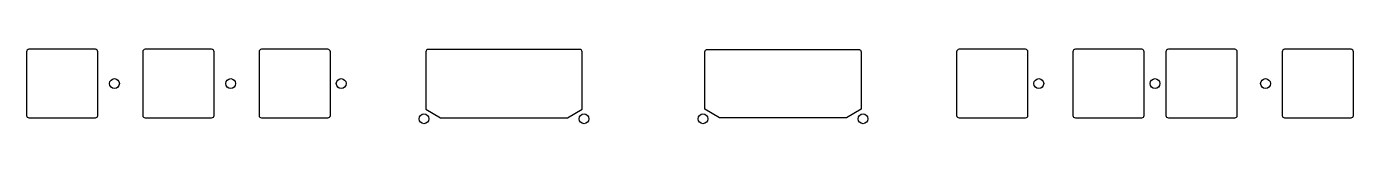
# Model space of a CAD drawing. Header units: millimetres. Extents: x -3 to 269, y -84 to -69.
import ezdxf

# ---------------------------------------------------------------- set-up
doc = ezdxf.new("R2010")
doc.units = ezdxf.units.MM
doc.header["$MEASUREMENT"] = 0

msp = doc.modelspace()

# ---------------------------------------------------------------- linework, layer by layer
for points in [[(-2.5375, -69.7), (-2.5375, -82.7, 0.41421239), (-2.0375, -83.2), (11.5625, -83.2, 0.41421356), (12.0625, -82.7), (12.0625, -69.7, 0.41421356), (11.5625, -69.2), (-2.0375, -69.2, 0.41421239)], [(21.775, -83.2), (35.375, -83.2, 0.41421356), (35.875, -82.7), (35.875, -69.7, 0.41421356), (35.375, -69.2), (21.775, -69.2, 0.41421239), (21.275, -69.7), (21.275, -82.7, 0.41421239)], [(45.5875, -69.2, 0.41421239), (45.0875, -69.7), (45.0875, -82.7, 0.41421239), (45.5875, -83.2), (59.1875, -83.2, 0.41421356), (59.6875, -82.7), (59.6875, -69.7, 0.41421356), (59.1875, -69.2)], [(79.75, -69.225, 0.41421239), (79.25, -69.725), (79.25, -81.443), (82.25, -83.175), (108.25, -83.175), (111.25, -81.443), (111.25, -69.725, 0.41421356), (110.75, -69.225)], [(136.9, -69.225), (167.9, -69.225, -0.41421356), (168.4, -69.725), (168.4, -81.443), (165.4, -83.175), (139.4, -83.175), (136.4, -81.443), (136.4, -69.725, -0.41421239)], [(187.9625, -82.7, 0.41421239), (188.4625, -83.2), (202.0625, -83.2, 0.41421356), (202.5625, -82.7), (202.5625, -69.7, 0.41421356), (202.0625, -69.2), (188.4625, -69.2, 0.41421239), (187.9625, -69.7)], [(225.875, -69.2), (212.275, -69.2, 0.41421239), (211.775, -69.7), (211.775, -82.7, 0.41421239), (212.275, -83.2), (225.875, -83.2, 0.41421356), (226.375, -82.7), (226.375, -69.7, 0.41421356)], [(245.425, -82.7), (245.425, -69.7, 0.41421356), (244.925, -69.2), (231.325, -69.2, 0.41421239), (230.825, -69.7), (230.825, -82.7, 0.41421239), (231.325, -83.2), (244.925, -83.2, 0.41421356)], [(269.2375, -82.7), (269.2375, -69.7, 0.41421356), (268.7375, -69.2), (255.1375, -69.2, 0.41421239), (254.6375, -69.7), (254.6375, -82.7, 0.41421239), (255.1375, -83.2), (268.7375, -83.2, 0.41421356)]]:
    msp.add_lwpolyline(points, format="xyb", close=True)
for centre in [(15.4781, -76.2), (39.2906, -76.2), (61.9125, -76.2), (204.7875, -76.2), (228.6, -76.2), (251.2219, -76.2), (78.85, -83.4), (111.65, -83.4), (136, -83.4), (168.8, -83.4)]:
    msp.add_circle(centre, 1)

doc.saveas('drawing.dxf')
